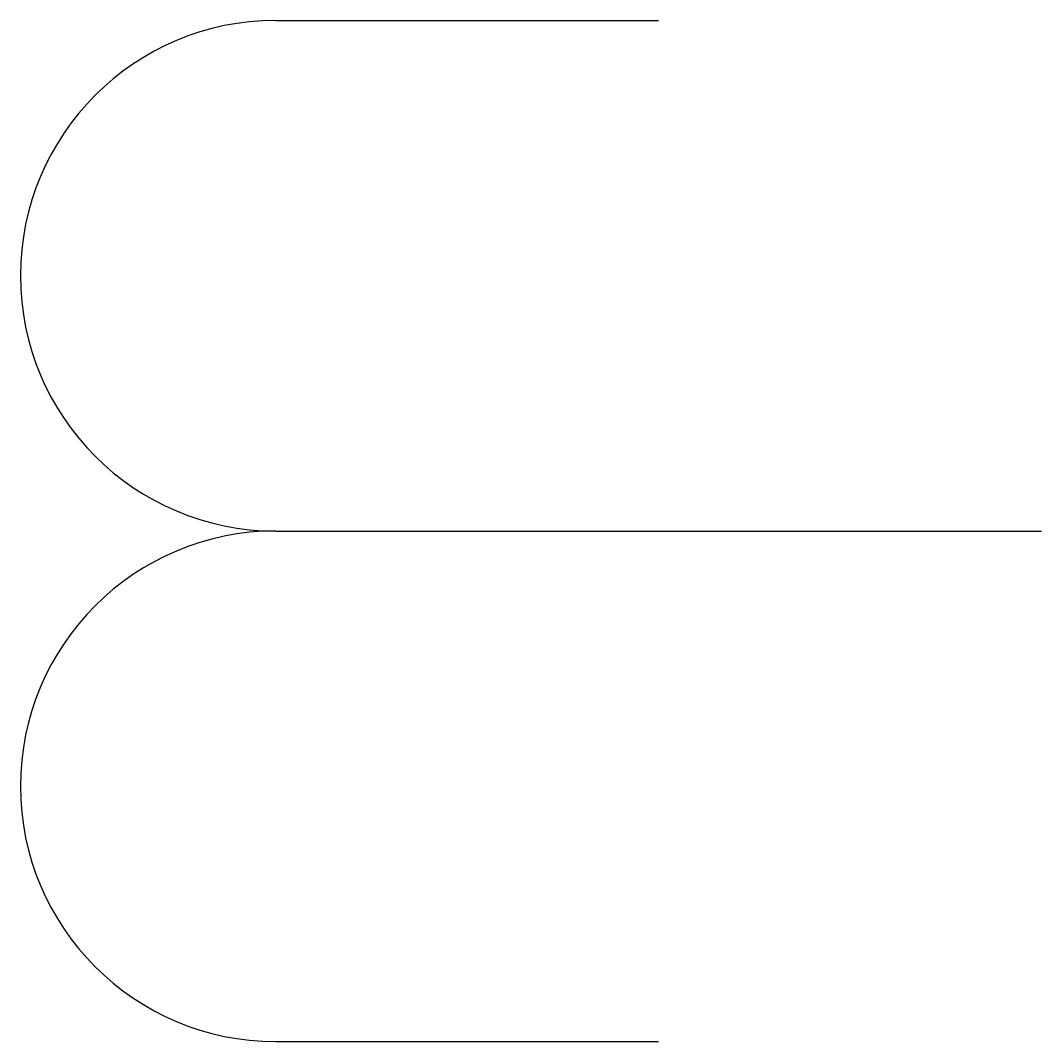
# Model space of a CAD drawing. Extents: x -0.25 to 0, y -0.125 to 0.125.
import ezdxf

# ---------------------------------------------------------------- set-up
doc = ezdxf.new("R2010")
doc.units = 0
doc.header["$MEASUREMENT"] = 0
doc.layers.get('0').update_dxf_attribs({"linetype": 'CONTINUOUS'})

msp = doc.modelspace()

# ---------------------------------------------------------------- linework, layer by layer
for p, q in [((-0.1875, 0.125), (-0.09375, 0.125)), ((-0.1875, 0), (0, 0)), ((-0.1875, -0.125), (-0.09375, -0.125))]:
    msp.add_line(p, q)
for centre in [(-0.1875, 0.0625), (-0.1875, -0.0625)]:
    msp.add_arc(centre, 0.0625, 90, 270)

doc.saveas('drawing.dxf')
